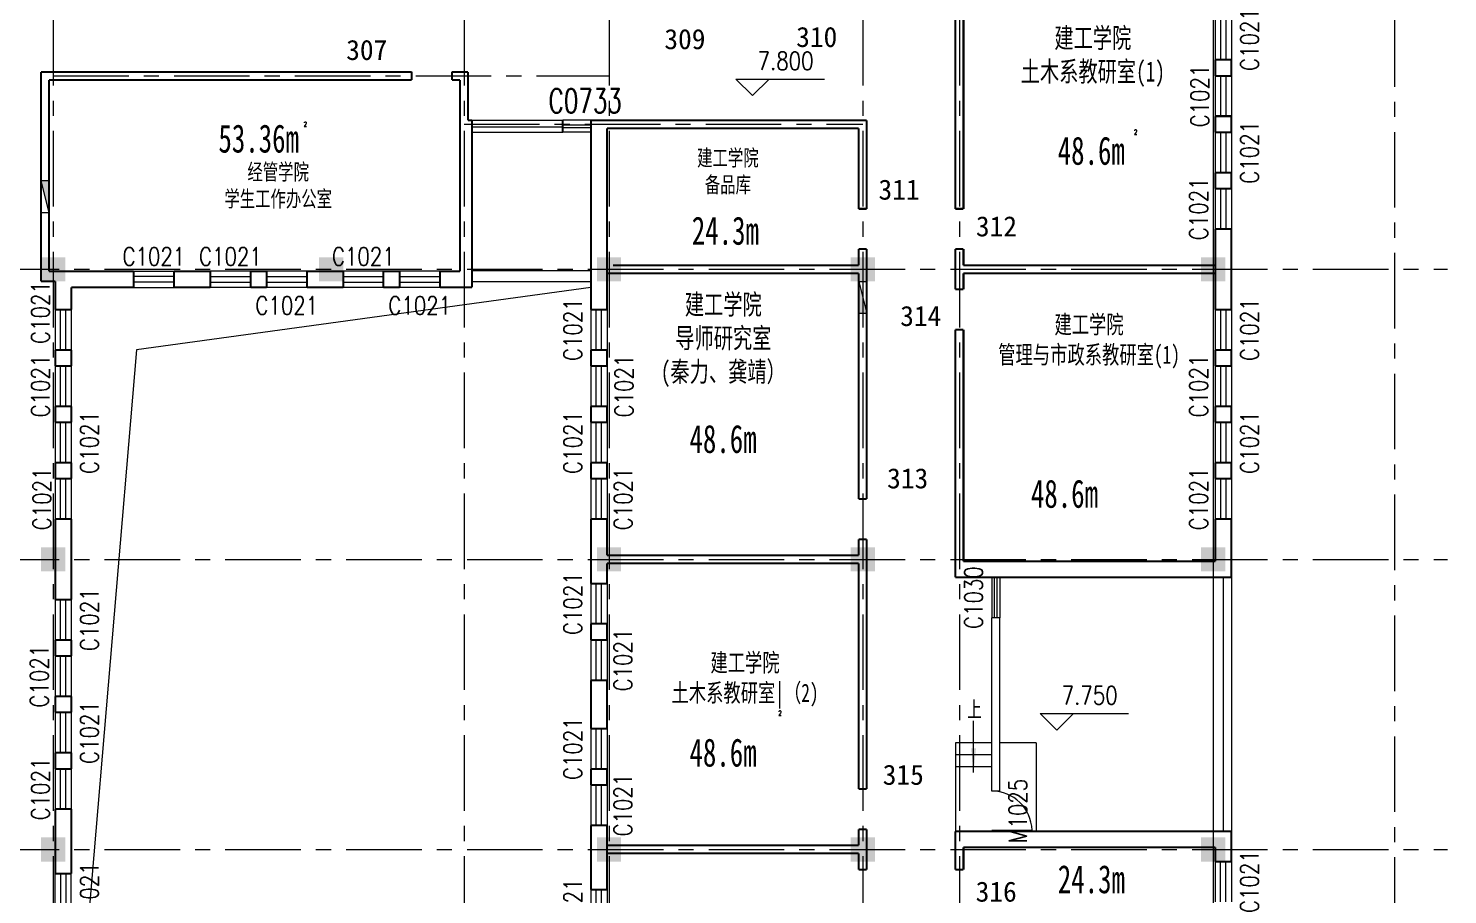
# Model space of a CAD drawing. Extents: x 2719331 to 3465925, y -270324 to -167476.
# Drawn here: x 3090823 to 3126057, y -208723 to -187223 of the extents above; entities that cross this region are included whole.
import ezdxf
from ezdxf.enums import TextEntityAlignment as Align

# ---------------------------------------------------------------- set-up
doc = ezdxf.new("R2010")
doc.units = 0
doc.header["$LTSCALE"] = 1500
doc.header["$MEASUREMENT"] = 0
doc.linetypes.add('CENTER', pattern=[2, 1.25, -0.25, 0.25, -0.25])
doc.layers.get('0').update_dxf_attribs({"linetype": 'CONTINUOUS', "lineweight": 0})
for name, color, linetype, lineweight in [('COLUMN', 7, 'CONTINUOUS', 5), ('DOTE', 7, 'CENTER', 5), ('OTHER', 7, 'CONTINUOUS', 5), ('P-S-TEXT', 7, 'CONTINUOUS', 5), ('PUB_DIM', 250, 'CONTINUOUS', 5), ('PUB_TEXT', 7, 'CONTINUOUS', 5), ('STAIR', 7, 'CONTINUOUS', 5), ('WALL', 7, 'CONTINUOUS', 5), ('WINDOW', 7, 'CONTINUOUS', 5), ('WINDOW_TEXT', 7, 'CONTINUOUS', 5), ('我的', 7, 'CONTINUOUS', 5), ('消火栓', 7, 'CONTINUOUS', 5), ('看线', 7, 'CONTINUOUS', 5)]:
    doc.layers.add(name, color=color, linetype=linetype, lineweight=lineweight)
doc.layers.add('中文', color=4, linetype='CONTINUOUS')
doc.layers.add('地面', color=250, linetype='CONTINUOUS')
doc.styles.add('_SIMPLEX', font='SIMPLEX.shx', dxfattribs={"width": 0.6})
doc.styles.add('DIM_FONT', font='romans.shx', dxfattribs={"width": 0.6})
doc.styles.add('H1', font='romans.shx', dxfattribs={"width": 1.2, "bigfont": 'hztxt.shx'})
doc.styles.add('HZ4', font='SimSun.ttf', dxfattribs={"width": 0.7, "height": 700})
doc.styles.add('SIMPLEX', font='SIMPLEX.SHX', dxfattribs={"width": 0.6})
doc.styles.get("Standard").update_dxf_attribs({"font": 'SIMHEI.TTF', "height": 1.2})

# ---------------------------------------------------------------- blocks, each defined once
blk = doc.blocks.new('_FZH')
blk.add_solid([(0.5, -0.5), (-0.5, -0.5), (0.5, 0.5), (-0.5, 0.5)])
blk = doc.blocks.new('A$C68C06AB7')
at = {"layer": '消火栓'}
blk.add_hatch(color=256, dxfattribs=at).paths.add_polyline_path([(800, 200), (0, 200), (800, 0)])
blk.add_line((0, 200), (800, 0), dxfattribs=at)
blk.add_lwpolyline([(0, 200), (0, 0), (800, 0), (800, 200)], close=True, dxfattribs=at)
blk = doc.blocks.new('_WBLK')
for p, q in [((-0.5, 0.5), (0.5, 0.5)), ((0.5, 0.167), (-0.5, 0.167)), ((0.5, -0.167), (-0.5, -0.167)), ((-0.5, -0.5), (0.5, -0.5))]:
    blk.add_line(p, q)
at = {"layer": 'WINDOW_TEXT', "style": 'SIMPLEX', "flags": 9}
blk.add_attdef('A', text='', height=1, dxfattribs=at).set_placement((0, 1.5), align=Align.MIDDLE)
blk = doc.blocks.new('M_A2ZXL')
blk.add_line((-0.472, 0), (-0.472, -1))
blk.add_arc((-0.5, 0), 1, 271.6231, 0)
blk = doc.blocks.new('_ARROW')
blk.add_solid([(0, 0), (-1, 0.1), (-1, -0.1)])
blk = doc.blocks.new('M_B0OPK')
for p, q in [((-0.5, 0.5), (0.5, 0.5)), ((0.5, 0.167), (-0.5, 0.167)), ((0.5, -0.167), (-0.5, -0.167)), ((-0.5, -0.5), (0.5, -0.5))]:
    blk.add_line(p, q)

msp = doc.modelspace()

# ---------------------------------------------------------------- linework, layer by layer
at = {"lineweight": 0}
for p, q in [((3104788.2, -189502), (3104088.2, -189502)), ((3104088.2, -189614), (3104788.2, -189614)), ((3104090.7, -189685.7), (3104790.7, -189685.7)), ((3104790.7, -189802.8), (3104090.7, -189802.8))]:
    msp.add_line(p, q, dxfattribs=at)
at = {"layer": 'DOTE', "lineweight": 0}
for p, q in [((3091438.2, -177768.4), (3091438.2, -222501.7)), ((3101638.2, -177768.4), (3101638.2, -216274.1)), ((3105238.2, -177768.4), (3105238.2, -216274.1)), ((3111538.2, -177768.4), (3111538.2, -222342)), ((3113938.2, -177768.4), (3113938.2, -214802)), ((3124738.6, -177795.3), (3124738.2, -216274.1)), ((3091438.2, -188402), (3105238.2, -188402)), ((3101638.2, -189602), (3111538.2, -189602)), ((3056712.2, -193202), (3126057, -193202)), ((3056712.2, -200402), (3126057, -200402)), ((3056712.2, -207602), (3126057, -207602))]:
    msp.add_line(p, q, dxfattribs=at)
at = {"layer": 'OTHER', "lineweight": 0}
for p, q in [((3104788.3, -193651.8), (3093506.6, -195202)), ((3093506.6, -195202), (3091888.2, -214302))]:
    msp.add_line(p, q, dxfattribs=at)
at = {"layer": 'PUB_DIM', "lineweight": 0}
for p, q in [((3108802.6, -188892.7), (3108390.1, -188480.2)), ((3108390.1, -188480.2), (3110586.4, -188480.2)), ((3109215.1, -188480.2), (3108802.6, -188892.7)), ((3116353.5, -204640.5), (3115941, -204228)), ((3115941, -204228), (3118137.2, -204228)), ((3116766, -204228), (3116353.5, -204640.5))]:
    msp.add_line(p, q, dxfattribs=at)
msp.add_lwpolyline([(3114288.2, -205696.6), (3114288.2, -204412.5)], dxfattribs=at)
at = {"layer": 'STAIR', "lineweight": 0, "ltscale": 2}
for p, q in [((3113838.2, -204952), (3113838.2, -207152)), ((3114738.2, -204952), (3113838.2, -204952)), ((3115838.2, -204952), (3114938.2, -204952)), ((3115838.2, -204952), (3115838.2, -207152)), ((3114738.2, -205252), (3113838.2, -205252)), ((3114738.2, -205552), (3113838.2, -205552))]:
    msp.add_line(p, q, dxfattribs=at)
at = {"layer": 'WALL', "lineweight": 0, "const_width": 50}
for points in [[(3113838.2, -185952), (3113838.2, -191702)], [(3114038.2, -185952), (3114038.2, -191702)], [(3120290.2, -188002), (3120690.2, -188002)], [(3120290.2, -188002), (3120290.2, -188402)], [(3120690.2, -188402), (3120690.2, -188002)], [(3091138.2, -188302), (3091138.2, -193502)], [(3100338.2, -188302), (3091138.2, -188302)], [(3091338.2, -188502), (3091338.2, -193251.8)], [(3100338.2, -188502), (3091338.2, -188502)], [(3100338.2, -188301.1), (3100338.2, -188502)], [(3101338.2, -188301.1), (3101338.2, -188502)], [(3101738.2, -188302), (3101338.2, -188302)], [(3101538.2, -188502), (3101338.2, -188502)], [(3101538.2, -188502), (3101538.2, -193251.8)], [(3101738.2, -188302), (3101738.2, -189502)], [(3120290.2, -188402), (3120690.2, -188402)], [(3101838.2, -189502), (3101738.2, -189502)], [(3101838.2, -189502), (3101838.2, -193651.8)], [(3111638.2, -189502), (3104788.2, -189502)], [(3104788.2, -194202), (3104788.2, -189502)], [(3106638.2, -189502), (3104988.2, -189502)], [(3111638.2, -191702), (3111638.2, -189502)], [(3120290.2, -189402), (3120690.2, -189402)], [(3120290.2, -189402), (3120290.2, -189802)], [(3120690.2, -189802), (3120690.2, -189402)], [(3111438.2, -189702), (3105188.2, -189702)], [(3105188.2, -194202), (3105188.2, -189702)], [(3111438.2, -191702), (3111438.2, -189702)], [(3120290.2, -189802), (3120690.2, -189802)], [(3120290.2, -190802), (3120690.2, -190802)], [(3120290.2, -190802), (3120290.2, -191202)], [(3120690.2, -191202), (3120690.2, -190802)], [(3120290.2, -191202), (3120690.2, -191202)], [(3111438.2, -191702), (3111638.2, -191702)], [(3113838.2, -191702), (3114038.2, -191702)], [(3120290.2, -192202), (3120690.2, -192202)], [(3120290.2, -192202), (3120290.2, -194202)], [(3120690.2, -194202), (3120690.2, -192202)], [(3111438.2, -192702), (3111638.2, -192702)], [(3111438.2, -193102), (3111438.2, -192702)], [(3111638.2, -198902), (3111638.2, -192702)], [(3113838.2, -192702), (3113838.2, -193702)], [(3113838.2, -192702), (3114038.2, -192702)], [(3114038.2, -192702), (3114038.2, -193102)], [(3105338.2, -193102), (3111438.2, -193102)], [(3114038.2, -193102), (3120288.2, -193102.1)], [(3091338.2, -193251.8), (3093438.2, -193251.8)], [(3093438.2, -193651.8), (3093438.2, -193251.8)], [(3094438.2, -193651.8), (3094438.2, -193251.8)], [(3094438.2, -193251.8), (3095338.2, -193251.8)], [(3095338.2, -193651.8), (3095338.2, -193251.8)], [(3096338.2, -193651.8), (3096338.2, -193251.8)], [(3096338.2, -193251.8), (3096738.2, -193251.8)], [(3096738.2, -193651.8), (3096738.2, -193251.8)], [(3097738.2, -193651.8), (3097738.2, -193251.8)], [(3097738.2, -193251.8), (3098638.2, -193251.8)], [(3098638.2, -193651.8), (3098638.2, -193251.8)], [(3099638.2, -193651.8), (3099638.2, -193251.8)], [(3099638.2, -193251.8), (3100038.2, -193251.8)], [(3100038.2, -193651.8), (3100038.2, -193251.8)], [(3101038.2, -193251.8), (3101538.2, -193251.8)], [(3101038.2, -193651.8), (3101038.2, -193251.8)], [(3105188.2, -193302), (3111438.2, -193302)], [(3111438.2, -198902), (3111438.2, -193302)], [(3114038.2, -193302), (3114038.2, -193702)], [(3114038.2, -193302), (3120288.2, -193302.1)], [(3091488.2, -193502), (3091138.2, -193502)], [(3091488.2, -193502), (3091488.2, -194202)], [(3091888.2, -193651.8), (3091888.2, -194202)], [(3091888.2, -193651.8), (3093438.2, -193651.8)], [(3094438.2, -193651.8), (3095338.2, -193651.8)], [(3096338.2, -193651.8), (3096738.2, -193651.8)], [(3097738.2, -193651.8), (3098638.2, -193651.8)], [(3099638.2, -193651.8), (3100038.2, -193651.8)], [(3101038.2, -193651.8), (3101838.2, -193651.8)], [(3113838.2, -193702), (3114038.2, -193702)], [(3091888.2, -194202), (3091488.2, -194202)], [(3105188.2, -194202), (3104788.2, -194202)], [(3120290.2, -194202), (3120690.2, -194202)], [(3113838.2, -194702), (3113838.2, -200852)], [(3113838.2, -194702), (3114038.2, -194702)], [(3114038.2, -194702), (3114038.2, -200452)], [(3091888.2, -195202), (3091488.2, -195202)], [(3091488.2, -195202), (3091488.2, -195602)], [(3091888.2, -195202), (3091888.2, -195602)], [(3104788.2, -195602), (3104788.2, -195202)], [(3105188.2, -195202), (3104788.2, -195202)], [(3105188.2, -195602), (3105188.2, -195202)], [(3120290.2, -195202), (3120690.2, -195202)], [(3120290.2, -195202), (3120290.2, -195602)], [(3120690.2, -195602), (3120690.2, -195202)], [(3091888.2, -195602), (3091488.2, -195602)], [(3105188.2, -195602), (3104788.2, -195602)], [(3120290.2, -195602), (3120690.2, -195602)], [(3091888.2, -196602), (3091488.2, -196602)], [(3091488.2, -196602), (3091488.2, -197002)], [(3091888.2, -196602), (3091888.2, -197002)], [(3104788.2, -197002), (3104788.2, -196602)], [(3105188.2, -196602), (3104788.2, -196602)], [(3105188.2, -197002), (3105188.2, -196602)], [(3120290.2, -196602), (3120690.2, -196602)], [(3120290.2, -196602), (3120290.2, -197002)], [(3120690.2, -197002), (3120690.2, -196602)], [(3091888.2, -197002), (3091488.2, -197002)], [(3105188.2, -197002), (3104788.2, -197002)], [(3120290.2, -197002), (3120690.2, -197002)], [(3091888.2, -198002), (3091488.2, -198002)], [(3091488.2, -198002), (3091488.2, -198402)], [(3091888.2, -198002), (3091888.2, -198402)], [(3104788.2, -198402), (3104788.2, -198002)], [(3105188.2, -198002), (3104788.2, -198002)], [(3105188.2, -198402), (3105188.2, -198002)], [(3120290.2, -198002), (3120690.2, -198002)], [(3120290.2, -198002), (3120290.2, -198402)], [(3120690.2, -198402), (3120690.2, -198002)], [(3091888.2, -198402), (3091488.2, -198402)], [(3105188.2, -198402), (3104788.2, -198402)], [(3120290.2, -198402), (3120690.2, -198402)], [(3111438.2, -198902), (3111638.2, -198902)], [(3091888.2, -199402), (3091488.2, -199402)], [(3091488.2, -199402), (3091488.2, -201402)], [(3091888.2, -199402), (3091888.2, -201402)], [(3104788.2, -201002), (3104788.2, -199402)], [(3105188.2, -199402), (3104788.2, -199402)], [(3105188.2, -200302), (3105188.2, -199402)], [(3120290.2, -199402), (3120690.2, -199402)], [(3120290.2, -199402), (3120290.2, -200452)], [(3120690.2, -200852), (3120690.2, -199402)], [(3111438.2, -200302), (3111438.2, -199902)], [(3111438.2, -199902), (3111638.2, -199902)], [(3111438.2, -200302), (3111438.2, -199902)], [(3111638.2, -206102), (3111638.2, -199902)], [(3111438.2, -200302), (3105188.2, -200302)], [(3105188.2, -201002), (3105188.2, -200502)], [(3105188.2, -200502), (3111438.2, -200502)], [(3111438.2, -206102), (3111438.2, -200502)], [(3120290.2, -200452), (3114038.2, -200452)], [(3120690.2, -200852), (3113838.2, -200852)], [(3114938.2, -200852), (3114738.2, -200852)], [(3105188.2, -201002), (3104788.2, -201002)], [(3091888.2, -201402), (3091488.2, -201402)], [(3104788.2, -202402), (3104788.2, -202002)], [(3105188.2, -202002), (3104788.2, -202002)], [(3105188.2, -202402), (3105188.2, -202002)], [(3091888.2, -202402), (3091488.2, -202402)], [(3091488.2, -202402), (3091488.2, -202802)], [(3091888.2, -202402), (3091888.2, -202802)], [(3105188.2, -202402), (3104788.2, -202402)], [(3091888.2, -202802), (3091488.2, -202802)], [(3104788.2, -204602), (3104788.2, -203402)], [(3105188.2, -203402), (3104788.2, -203402)], [(3105188.2, -204602), (3105188.2, -203402)], [(3091888.2, -203802), (3091488.2, -203802)], [(3091488.2, -203802), (3091488.2, -204202)], [(3091888.2, -203802), (3091888.2, -204202)], [(3091888.2, -204202), (3091488.2, -204202)], [(3105188.2, -204602), (3104788.2, -204602)], [(3091888.2, -205202), (3091488.2, -205202)], [(3091488.2, -205202), (3091488.2, -205602)], [(3091888.2, -205202), (3091888.2, -205602)], [(3091888.2, -205602), (3091488.2, -205602)], [(3104788.2, -206002), (3104788.2, -205602)], [(3105188.2, -205602), (3104788.2, -205602)], [(3105188.2, -206002), (3105188.2, -205602)], [(3105188.2, -206002), (3104788.2, -206002)], [(3111638.2, -206102), (3111438.2, -206102)], [(3091888.2, -206602), (3091488.2, -206602)], [(3091488.2, -206602), (3091488.2, -208202)], [(3091888.2, -206602), (3091888.2, -208202)], [(3104788.2, -208602), (3104788.2, -207002)], [(3105188.2, -207002), (3104788.2, -207002)], [(3105188.2, -208602), (3105188.2, -207002)], [(3111638.2, -207102), (3111438.2, -207102)], [(3111438.2, -207502), (3111438.2, -207102)], [(3111638.2, -208102), (3111638.2, -207102)], [(3113838.2, -207152), (3113838.2, -208102)], [(3113838.2, -207152), (3120688.2, -207152)], [(3114939.4, -207152), (3114539.4, -207152)], [(3120688.2, -207902), (3120688.2, -207152)], [(3105188.2, -207502), (3111438.2, -207502)], [(3114038.2, -207552), (3114038.2, -208102)], [(3114038.2, -207552), (3120288.2, -207552)], [(3120288.2, -207552), (3120288.2, -207902)], [(3105188.2, -207702), (3111438.2, -207702)], [(3111438.2, -208102), (3111438.2, -207702)], [(3120688.2, -207902), (3120288.2, -207902)], [(3091888.2, -208202), (3091488.2, -208202)], [(3111638.2, -208102), (3111438.2, -208102)], [(3114038.2, -208102), (3113838.2, -208102)], [(3105188.2, -208602), (3104788.2, -208602)]]:
    msp.add_lwpolyline(points, dxfattribs=at)
at = {"layer": 'WINDOW', "lineweight": 0}
for p, q in [((3101738.2, -189502), (3104088.2, -189502)), ((3101830.8, -189668.6), (3104080.8, -189668.6)), ((3101838.2, -189802), (3104088.2, -189802)), ((3114938.2, -201852), (3114738.2, -201852)), ((3114738.2, -206152.1), (3114738.2, -201852)), ((3114938.2, -201852), (3114738.2, -201852)), ((3114938.2, -206152), (3114938.2, -201852)), ((3114938.2, -206152), (3114738.2, -206152.1))]:
    msp.add_line(p, q, dxfattribs=at)
at = {"layer": 'WINDOW', "lineweight": 0, "const_width": 50}
msp.add_lwpolyline([(3104088.2, -189802), (3104088.2, -189502)], dxfattribs=at)
at = {"layer": '我的', "lineweight": 0}
msp.add_line((3120240.2, -177768.4), (3120239.9, -249042.4), dxfattribs=at)
at = {"layer": '看线', "lineweight": 0}
for p, q in [((3101838.2, -193228.5), (3104788.2, -193228.5)), ((3101838.2, -193502), (3104788.2, -193502)), ((3120488.2, -200852), (3120488.2, -207152)), ((3120688.2, -200852), (3120688.2, -207152))]:
    msp.add_line(p, q, dxfattribs=at)

# ---------------------------------------------------------------- block references
at = {"layer": 'COLUMN', "lineweight": 0, "xscale": 600, "yscale": 600, "zscale": 600}
for p in [(3091438.2, -193202), (3098338.2, -193202), (3105238.2, -193202), (3111538.2, -193202), (3120238.2, -193202), (3091438.2, -200402), (3105238.2, -200402), (3111538.2, -200402), (3120238.2, -200402), (3091438.2, -207602), (3105238.2, -207602), (3111538.2, -207602), (3120238.4, -207602)]:
    msp.add_blockref('_FZH', p, dxfattribs=at)
at = {"layer": 'PUB_DIM', "lineweight": 0, "xscale": 600, "yscale": 600, "zscale": 600, "rotation": 270}
msp.add_blockref('_ARROW', (3114288.2, -205696.6), dxfattribs=at)
at = {"layer": 'WINDOW', "lineweight": 0}
ref = msp.add_blockref('_WBLK', (3120490.2, -187502), dxfattribs=dict(at, xscale=1000, yscale=400.000000053551, zscale=1000, rotation=270))
ref.add_attrib('A', 'C1021', dxfattribs={"layer": 'WINDOW_TEXT', "height": 450, "rotation": 90, "style": '_SIMPLEX', "width": 0.8, "flags": 8}).set_placement((3121140.2, -187502), align=Align.MIDDLE)
ref = msp.add_blockref('_WBLK', (3120490.2, -188902), dxfattribs=dict(at, xscale=1000, yscale=400.000000053551, zscale=1000, rotation=270))
ref.add_attrib('A', 'C1021', dxfattribs={"layer": 'WINDOW_TEXT', "height": 450, "rotation": 90, "style": '_SIMPLEX', "width": 0.8, "flags": 8}).set_placement((3119906.2, -188902), align=Align.MIDDLE)
ref = msp.add_blockref('_WBLK', (3120490.2, -190302), dxfattribs=dict(at, xscale=1000, yscale=400.000000053551, zscale=1000, rotation=270))
ref.add_attrib('A', 'C1021', dxfattribs={"layer": 'WINDOW_TEXT', "height": 450, "rotation": 90, "style": '_SIMPLEX', "width": 0.8, "flags": 8}).set_placement((3121140.2, -190302), align=Align.MIDDLE)
ref = msp.add_blockref('_WBLK', (3120490.2, -191702), dxfattribs=dict(at, xscale=1000, yscale=400.000000053551, zscale=1000, rotation=270))
ref.add_attrib('A', 'C1021', dxfattribs={"layer": 'WINDOW_TEXT', "height": 450, "rotation": 90, "style": '_SIMPLEX', "width": 0.8, "flags": 8}).set_placement((3119875.9, -191702), align=Align.MIDDLE)
ref = msp.add_blockref('_WBLK', (3093938.2, -193451.8), dxfattribs=dict(at, xscale=-1000, yscale=400.000000053551, zscale=1000, rotation=180))
ref.add_attrib('A', 'C1021', dxfattribs={"layer": 'WINDOW_TEXT', "height": 450, "style": '_SIMPLEX', "width": 0.8, "flags": 8}).set_placement((3093938.2, -192885.5), align=Align.MIDDLE)
ref = msp.add_blockref('_WBLK', (3095838.2, -193451.8), dxfattribs=dict(at, xscale=1000, yscale=400.000000053551, zscale=1000, rotation=180))
ref.add_attrib('A', 'C1021', dxfattribs={"layer": 'WINDOW_TEXT', "height": 450, "style": '_SIMPLEX', "width": 0.8, "flags": 8}).set_placement((3095838.2, -192885.5), align=Align.MIDDLE)
ref = msp.add_blockref('_WBLK', (3099138.2, -193451.8), dxfattribs=dict(at, xscale=1000, yscale=400.000000053551, zscale=1000, rotation=180))
ref.add_attrib('A', 'C1021', dxfattribs={"layer": 'WINDOW_TEXT', "height": 450, "style": '_SIMPLEX', "width": 0.8, "flags": 8}).set_placement((3099138.2, -192885.5), align=Align.MIDDLE)
ref = msp.add_blockref('_WBLK', (3097238.2, -193451.8), dxfattribs=dict(at, xscale=1000, yscale=400.000000053551, zscale=1000, rotation=180))
ref.add_attrib('A', 'C1021', dxfattribs={"layer": 'WINDOW_TEXT', "height": 450, "style": '_SIMPLEX', "width": 0.8, "flags": 8}).set_placement((3097238.2, -194101.8), align=Align.MIDDLE)
ref = msp.add_blockref('_WBLK', (3100538.2, -193451.8), dxfattribs=dict(at, xscale=1000, yscale=400.000000053551, zscale=1000, rotation=180))
ref.add_attrib('A', 'C1021', dxfattribs={"layer": 'WINDOW_TEXT', "height": 450, "style": '_SIMPLEX', "width": 0.8, "flags": 8}).set_placement((3100538.2, -194101.8), align=Align.MIDDLE)
ref = msp.add_blockref('_WBLK', (3091688.2, -194702), dxfattribs=dict(at, xscale=1000, yscale=400.000000053551, zscale=1000, rotation=270))
ref.add_attrib('A', 'C1021', dxfattribs={"layer": 'WINDOW_TEXT', "height": 450, "rotation": 90, "style": '_SIMPLEX', "width": 0.8, "flags": 8}).set_placement((3091121.4, -194277.2), align=Align.MIDDLE)
ref = msp.add_blockref('_WBLK', (3104988.2, -194702), dxfattribs=dict(at, xscale=-1000, yscale=400.000000053551, zscale=1000, rotation=90))
ref.add_attrib('A', 'C1021', dxfattribs={"layer": 'WINDOW_TEXT', "height": 450, "rotation": 90, "style": '_SIMPLEX', "width": 0.8, "flags": 8}).set_placement((3104338.2, -194702), align=Align.MIDDLE)
ref = msp.add_blockref('_WBLK', (3120490.2, -194702), dxfattribs=dict(at, xscale=1000, yscale=400.000000053551, zscale=1000, rotation=270))
ref.add_attrib('A', 'C1021', dxfattribs={"layer": 'WINDOW_TEXT', "height": 450, "rotation": 90, "style": '_SIMPLEX', "width": 0.8, "flags": 8}).set_placement((3121140.2, -194702), align=Align.MIDDLE)
ref = msp.add_blockref('_WBLK', (3091688.2, -196102), dxfattribs=dict(at, xscale=1000, yscale=400.000000053551, zscale=1000, rotation=270))
ref.add_attrib('A', 'C1021', dxfattribs={"layer": 'WINDOW_TEXT', "height": 450, "rotation": 90, "style": '_SIMPLEX', "width": 0.8, "flags": 8}).set_placement((3091121.9, -196102), align=Align.MIDDLE)
ref = msp.add_blockref('_WBLK', (3104988.2, -196102), dxfattribs=dict(at, xscale=-1000, yscale=400.000000053551, zscale=1000, rotation=90))
ref.add_attrib('A', 'C1021', dxfattribs={"layer": 'WINDOW_TEXT', "height": 450, "rotation": 90, "style": '_SIMPLEX', "width": 0.8, "flags": 8}).set_placement((3105609.9, -196102), align=Align.MIDDLE)
ref = msp.add_blockref('_WBLK', (3120490.2, -196102), dxfattribs=dict(at, xscale=1000, yscale=400.000000053551, zscale=1000, rotation=270))
ref.add_attrib('A', 'C1021', dxfattribs={"layer": 'WINDOW_TEXT', "height": 450, "rotation": 90, "style": '_SIMPLEX', "width": 0.8, "flags": 8}).set_placement((3119875.9, -196102), align=Align.MIDDLE)
ref = msp.add_blockref('_WBLK', (3091688.2, -197502), dxfattribs=dict(at, xscale=1000, yscale=400.000000053551, zscale=1000, rotation=270))
ref.add_attrib('A', 'C1021', dxfattribs={"layer": 'WINDOW_TEXT', "height": 450, "rotation": 90, "style": '_SIMPLEX', "width": 0.8, "flags": 8}).set_placement((3092338.2, -197502), align=Align.MIDDLE)
ref = msp.add_blockref('_WBLK', (3104988.2, -197502), dxfattribs=dict(at, xscale=-1000, yscale=400.000000053551, zscale=1000, rotation=90))
ref.add_attrib('A', 'C1021', dxfattribs={"layer": 'WINDOW_TEXT', "height": 450, "rotation": 90, "style": '_SIMPLEX', "width": 0.8, "flags": 8}).set_placement((3104338.2, -197502), align=Align.MIDDLE)
ref = msp.add_blockref('_WBLK', (3120490.2, -197502), dxfattribs=dict(at, xscale=1000, yscale=400.000000053551, zscale=1000, rotation=270))
ref.add_attrib('A', 'C1021', dxfattribs={"layer": 'WINDOW_TEXT', "height": 450, "rotation": 90, "style": '_SIMPLEX', "width": 0.8, "flags": 8}).set_placement((3121140.2, -197502), align=Align.MIDDLE)
ref = msp.add_blockref('_WBLK', (3091688.2, -198902), dxfattribs=dict(at, xscale=1000, yscale=400.000000053551, zscale=1000, rotation=270))
ref.add_attrib('A', 'C1021', dxfattribs={"layer": 'WINDOW_TEXT', "height": 450, "rotation": 90, "style": '_SIMPLEX', "width": 0.8, "flags": 8}).set_placement((3091159.1, -198902), align=Align.MIDDLE)
ref = msp.add_blockref('_WBLK', (3104988.2, -198902), dxfattribs=dict(at, xscale=-1000, yscale=400.000000053551, zscale=1000, rotation=90))
ref.add_attrib('A', 'C1021', dxfattribs={"layer": 'WINDOW_TEXT', "height": 450, "rotation": 90, "style": '_SIMPLEX', "width": 0.8, "flags": 8}).set_placement((3105588, -198902), align=Align.MIDDLE)
ref = msp.add_blockref('_WBLK', (3120490.2, -198902), dxfattribs=dict(at, xscale=1000, yscale=400.000000053551, zscale=1000, rotation=270))
ref.add_attrib('A', 'C1021', dxfattribs={"layer": 'WINDOW_TEXT', "height": 450, "rotation": 90, "style": '_SIMPLEX', "width": 0.8, "flags": 8}).set_placement((3119875.9, -198902), align=Align.MIDDLE)
ref = msp.add_blockref('M_B0OPK', (3114838.2, -201352), dxfattribs=dict(at, xscale=-1000, yscale=200.0000023199245, zscale=1000, rotation=89.99999986700003))
ref.add_attrib('A', 'C1030', dxfattribs={"layer": 'WINDOW_TEXT', "height": 450, "rotation": 90, "style": '_SIMPLEX', "width": 0.8, "flags": 8}).set_placement((3114288.2, -201352), align=Align.MIDDLE)
ref = msp.add_blockref('_WBLK', (3104988.2, -201502), dxfattribs=dict(at, xscale=-1000, yscale=400.000000053551, zscale=1000, rotation=90))
ref.add_attrib('A', 'C1021', dxfattribs={"layer": 'WINDOW_TEXT', "height": 450, "rotation": 90, "style": '_SIMPLEX', "width": 0.8, "flags": 8}).set_placement((3104338.2, -201502), align=Align.MIDDLE)
ref = msp.add_blockref('_WBLK', (3091688.2, -201902), dxfattribs=dict(at, xscale=1000, yscale=400.000000053551, zscale=1000, rotation=270))
ref.add_attrib('A', 'C1021', dxfattribs={"layer": 'WINDOW_TEXT', "height": 450, "rotation": 90, "style": '_SIMPLEX', "width": 0.8, "flags": 8}).set_placement((3092338.2, -201902), align=Align.MIDDLE)
ref = msp.add_blockref('_WBLK', (3104988.2, -202902), dxfattribs=dict(at, xscale=-1000, yscale=400.000000053551, zscale=1000, rotation=90))
ref.add_attrib('A', 'C1021', dxfattribs={"layer": 'WINDOW_TEXT', "height": 450, "rotation": 90, "style": '_SIMPLEX', "width": 0.8, "flags": 8}).set_placement((3105582.8, -202902), align=Align.MIDDLE)
ref = msp.add_blockref('_WBLK', (3091688.2, -203302), dxfattribs=dict(at, xscale=1000, yscale=400.000000053551, zscale=1000, rotation=270))
ref.add_attrib('A', 'C1021', dxfattribs={"layer": 'WINDOW_TEXT', "height": 450, "rotation": 90, "style": '_SIMPLEX', "width": 0.8, "flags": 8}).set_placement((3091093.9, -203302), align=Align.MIDDLE)
ref = msp.add_blockref('_WBLK', (3091688.2, -204702), dxfattribs=dict(at, xscale=1000, yscale=400.000000053551, zscale=1000, rotation=270))
ref.add_attrib('A', 'C1021', dxfattribs={"layer": 'WINDOW_TEXT', "height": 450, "rotation": 90, "style": '_SIMPLEX', "width": 0.8, "flags": 8}).set_placement((3092338.2, -204702), align=Align.MIDDLE)
ref = msp.add_blockref('_WBLK', (3104988.2, -205102), dxfattribs=dict(at, xscale=-1000, yscale=400.000000053551, zscale=1000, rotation=90))
ref.add_attrib('A', 'C1021', dxfattribs={"layer": 'WINDOW_TEXT', "height": 450, "rotation": 90, "style": '_SIMPLEX', "width": 0.8, "flags": 8}).set_placement((3104338.2, -205102), align=Align.MIDDLE)
ref = msp.add_blockref('_WBLK', (3091688.2, -206102), dxfattribs=dict(at, xscale=1000, yscale=400.000000053551, zscale=1000, rotation=270))
ref.add_attrib('A', 'C1021', dxfattribs={"layer": 'WINDOW_TEXT', "height": 450, "rotation": 90, "style": '_SIMPLEX', "width": 0.8, "flags": 8}).set_placement((3091121.6, -206102), align=Align.MIDDLE)
ref = msp.add_blockref('_WBLK', (3104988.2, -206502), dxfattribs=dict(at, xscale=-1000, yscale=400.000000053551, zscale=1000, rotation=90))
ref.add_attrib('A', 'C1021', dxfattribs={"layer": 'WINDOW_TEXT', "height": 450, "rotation": 90, "style": '_SIMPLEX', "width": 0.8, "flags": 8}).set_placement((3105582.8, -206502), align=Align.MIDDLE)
ref = msp.add_blockref('M_A2ZXL', (3114739.3, -206652.1), dxfattribs=dict(at, xscale=-1000, yscale=-1000, zscale=1000, rotation=270.01279631))
ref.add_attrib('A', 'M1025', dxfattribs={"layer": 'WINDOW_TEXT', "height": 450, "rotation": 90.0128, "style": '_SIMPLEX', "width": 0.8, "flags": 8}).set_placement((3115389.3, -206651.9), align=Align.MIDDLE)
ref = msp.add_blockref('_WBLK', (3120488.2, -208402), dxfattribs=dict(at, xscale=1000, yscale=400.0000000488943, zscale=1000, rotation=270))
ref.add_attrib('A', 'C1021', dxfattribs={"layer": 'WINDOW_TEXT', "height": 450, "rotation": 90, "style": '_SIMPLEX', "width": 0.8, "flags": 8}).set_placement((3121138.2, -208402), align=Align.MIDDLE)
ref = msp.add_blockref('_WBLK', (3091688.2, -208702), dxfattribs=dict(at, xscale=-1000, yscale=399.9999999240972, zscale=1000, rotation=270))
ref.add_attrib('A', 'C1021', dxfattribs={"layer": 'WINDOW_TEXT', "height": 450, "rotation": 90, "style": '_SIMPLEX', "width": 0.8, "flags": 8}).set_placement((3092338.2, -208702), align=Align.MIDDLE)
ref = msp.add_blockref('_WBLK', (3104988.2, -209102), dxfattribs=dict(at, xscale=-1000, yscale=400.000000053551, zscale=1000, rotation=90))
ref.add_attrib('A', 'C1021', dxfattribs={"layer": 'WINDOW_TEXT', "height": 450, "rotation": 90, "style": '_SIMPLEX', "width": 0.8, "flags": 8}).set_placement((3104338.2, -209102), align=Align.MIDDLE)
at = {"layer": '消火栓', "lineweight": 0, "xscale": -1}
for p, rotation in [((3091138.2, -191802), 270), ((3111638.2, -193502), 90)]:
    msp.add_blockref('A$C68C06AB7', p, dxfattribs=dict(at, rotation=rotation))

# ---------------------------------------------------------------- texts
at = {"layer": 'P-S-TEXT', "lineweight": 0, "style": 'H1', "width": 0.8}
msp.add_text('上', height=450, rotation=360, dxfattribs=at).set_placement((3114131.9, -204364.7))
at = {"layer": 'PUB_DIM', "lineweight": 0, "style": 'DIM_FONT', "width": 0.8}
for s, p in [('7.800', (3109621.3, -188030.2)), ('7.750', (3117172.1, -203778))]:
    msp.add_text(s, height=450, rotation=360, dxfattribs=at).set_placement(p, align=Align.MIDDLE)
at = {"layer": 'PUB_TEXT', "lineweight": 0, "char_height": 120, "width": 491, "attachment_point": 3, "style": 'DIM_FONT'}
for insert in [(3097737.4, -189541.5), (3118349.1, -189736.4), (3109519.7, -204156.2)]:
    msp.add_mtext('2', dxfattribs=dict(at, insert=insert))
at = {"layer": 'WINDOW', "lineweight": 0, "style": 'H1', "width": 0.7}
msp.add_text('C0733', height=600, dxfattribs=at).set_placement((3103738.2, -189321.9))
at = {"layer": '中文', "char_height": 500, "width": 6011.563, "attachment_point": 1}
for s, insert in [('{\\fFangSong_GB2312|b0|i0|c134|p49;\\C0;309}', (3106611.9, -187238.9)), ('{\\fFangSong_GB2312|b0|i0|c134|p49;\\C0;310}', (3109884.3, -187185.3)), ('{\\fFangSong_GB2312|b0|i0|c134|p49;\\C0;307}', (3098713.1, -187507.5)), ('{\\fFangSong_GB2312|b0|i0|c134|p49;\\C0;311}', (3111927.5, -190974.8)), ('{\\fFangSong_GB2312|b0|i0|c134|p49;\\C0;312}', (3114346.1, -191885.8)), ('{\\fFangSong_GB2312|b0|i0|c134|p49;\\C0;314}', (3112466.7, -194110.8)), ('{\\fFangSong_GB2312|b0|i0|c134|p49;\\C0;313}', (3112141.7, -198140.7)), ('{\\fFangSong_GB2312|b0|i0|c134|p49;\\C0;315}', (3112033.4, -205498.1)), ('{\\fFangSong_GB2312|b0|i0|c134|p49;\\C0;316}', (3114340.1, -208398.8))]:
    msp.add_mtext(s, dxfattribs=dict(at, insert=insert))
at = {"layer": '地面', "lineweight": 25, "char_height": 700, "attachment_point": 1, "style": 'HZ4'}
for s, insert, width in [('{\\C3;53.36m}', (3095540.8, -189606), 1979.95), ('{\\C3;48.6m}', (3116377.2, -189908.3), 1811.44), ('{\\C3;24.3m}', (3107293.1, -191893), 1516.56), ('{\\C3;48.6m}', (3107235.7, -197061.9), 1811.44), ('{\\C3;48.6m}', (3115712.1, -198422.4), 1811.44), ('{\\C3;48.6m}', (3107235.7, -204846.8), 1811.44), ('{\\C3;24.3m}', (3116379.1, -207989.8), 1979.95)]:
    msp.add_mtext(s, dxfattribs=dict(at, insert=insert, width=width))
at = {"layer": '我的', "lineweight": 25, "attachment_point": 2, "style": 'HZ4'}
for s, insert, char_height, width in [('{\\f宋体|b0|i0|c134|p2;建工学院\\P土木系教研室(1)}', (3117248.2, -187209.2), 500, 4526.82), ('{\\f宋体|b0|i0|c134|p2;建工学院\\P备品库}', (3108189.5, -190235.5), 400, 4526.82), ('{\\fSimHei|b0|i0|c134|p2;经管学院\\fFangSong_GB2312|b0|i0|c134|p49;\\P\\fSimHei|b0|i0|c134|p2;学生工作办公室}', (3097024.7, -190584.4), 400, 5013.404), ('{\\f宋体|b0|i0|c134|p2;\\H0.8333x;建工学院\\P导师研究室 (秦力、龚靖）}', (3108075.6, -193824.7), 600, 3325.021), ('{\\f宋体|b0|i0|c134|p2;建工学院\\P管理与市政系教研室(1)}', (3117155.2, -194346.2), 450, 4526.82), ('{\\f宋体|b0|i0|c134|p2;建工学院\\P土木系教研室|（2)}', (3108614.4, -202738.6), 450, 4526.82)]:
    msp.add_mtext(s, dxfattribs=dict(at, insert=insert, char_height=char_height, width=width))

doc.saveas('drawing.dxf')
